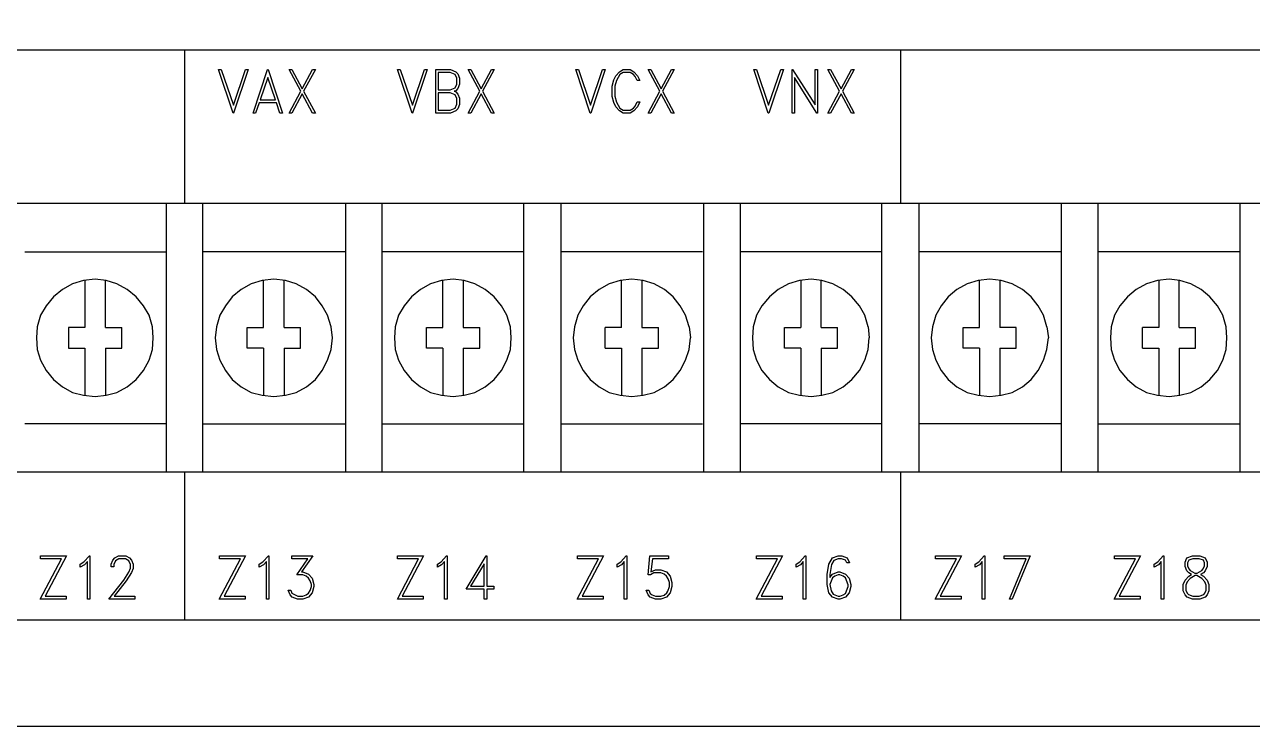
# Model space of a CAD drawing. Extents: x 3.4 to 20.6, y 5.2 to 12.5.
# Drawn here: x 8.953 to 11.954, y 5.517 to 7.232 of the extents above; entities that cross this region are included whole.
import ezdxf

# ---------------------------------------------------------------- set-up
doc = ezdxf.new("R2010")
doc.units = 0
doc.header["$MEASUREMENT"] = 0
doc.layers.get('0').update_dxf_attribs({"linetype": 'CONTINUOUS'})

msp = doc.modelspace()

# ---------------------------------------------------------------- linework, layer by layer
for points in [[(20.5633, 5.5167), (3.435, 5.5167), (3.415, 5.5183), (3.3983, 5.5283), (3.385, 5.5417), (3.3767, 5.5583), (3.375, 5.5767), (3.375, 12.4217)], [(12.045, 7.1695), (11.8907, 7.1695), (11.7347, 7.1695), (11.5772, 7.1695), (11.4183, 7.1695), (11.2581, 7.1695), (11.0968, 7.1695), (10.9344, 7.1695), (10.7712, 7.1695), (10.4426, 7.1695), (10.112, 7.1695), (9.7804, 7.1695), (9.4488, 7.1695), (9.1182, 7.1695), (8.7896, 7.1695)], [(9.3434, 7.1695), (9.3434, 6.795)], [(11.0934, 7.1695), (11.0934, 6.795)], [(9.499, 7.1223), (9.4635, 7.0162), (9.4622, 7.0162), (9.4268, 7.1223), (9.4332, 7.1223), (9.4629, 7.0353), (9.4926, 7.1223), (9.499, 7.1223)], [(9.5831, 7.0162), (9.5767, 7.0162), (9.5682, 7.0409), (9.5259, 7.0409), (9.5174, 7.0162), (9.511, 7.0162), (9.5464, 7.1223), (9.5477, 7.1223), (9.5831, 7.0162)], [(9.6633, 7.0162), (9.6567, 7.0162), (9.6312, 7.0631), (9.6058, 7.0162), (9.5992, 7.0162), (9.6279, 7.0692), (9.5992, 7.1223), (9.6058, 7.1223), (9.6312, 7.0754), (9.6567, 7.1223), (9.6633, 7.1223), (9.6345, 7.0693), (9.6633, 7.0162)], [(9.9365, 7.1223), (9.901, 7.0162), (9.8997, 7.0162), (9.8643, 7.1223), (9.8707, 7.1223), (9.9004, 7.0353), (9.9301, 7.1223), (9.9365, 7.1223)], [(10.0158, 7.0369), (10.0114, 7.0266), (10.0067, 7.0213), (9.9934, 7.0162), (9.9576, 7.0162), (9.9576, 7.1223), (9.9934, 7.1223), (10.0067, 7.1172), (10.0114, 7.112), (10.0158, 7.1017), (10.0158, 7.0863), (10.0114, 7.076), (10.0067, 7.0708), (10.0028, 7.0693), (10.0067, 7.0678), (10.0114, 7.0626), (10.0158, 7.0522), (10.0158, 7.0369)], [(10.0095, 7.0869), (10.0095, 7.1011), (10.0054, 7.1103), (9.9931, 7.1151), (9.9639, 7.1151), (9.9639, 7.0729), (9.9931, 7.0729), (10.0054, 7.0777), (10.0095, 7.0869)], [(10.1008, 7.0162), (10.0942, 7.0162), (10.0687, 7.0631), (10.0433, 7.0162), (10.0367, 7.0162), (10.0654, 7.0692), (10.0367, 7.1223), (10.0433, 7.1223), (10.0687, 7.0754), (10.0942, 7.1223), (10.1008, 7.1223), (10.072, 7.0693), (10.1008, 7.0162)], [(10.3719, 7.1223), (10.3365, 7.0162), (10.3351, 7.0162), (10.2997, 7.1223), (10.3062, 7.1223), (10.3358, 7.0353), (10.3655, 7.1223), (10.3719, 7.1223)], [(10.4562, 7.0432), (10.4511, 7.0315), (10.4422, 7.0213), (10.4332, 7.0162), (10.4154, 7.0162), (10.4064, 7.0213), (10.3975, 7.0315), (10.3932, 7.0417), (10.3887, 7.0568), (10.3887, 7.0818), (10.3932, 7.0969), (10.3975, 7.1071), (10.4064, 7.1172), (10.4154, 7.1223), (10.4332, 7.1223), (10.4422, 7.1172), (10.4511, 7.1071), (10.4562, 7.0953), (10.4497, 7.0953), (10.4451, 7.1056), (10.441, 7.1103), (10.4327, 7.1151), (10.4159, 7.1151), (10.4076, 7.1104), (10.3992, 7.0959), (10.395, 7.0815), (10.395, 7.0571), (10.3992, 7.0426), (10.4076, 7.0281), (10.4159, 7.0234), (10.4327, 7.0234), (10.441, 7.0282), (10.4451, 7.0329), (10.4497, 7.0432), (10.4562, 7.0432)], [(10.5405, 7.0162), (10.5339, 7.0162), (10.5085, 7.0631), (10.483, 7.0162), (10.4765, 7.0162), (10.5052, 7.0692), (10.4765, 7.1223), (10.483, 7.1223), (10.5085, 7.0754), (10.5339, 7.1223), (10.5405, 7.1223), (10.5118, 7.0693), (10.5405, 7.0162)], [(10.8073, 7.1223), (10.7719, 7.0162), (10.7705, 7.0162), (10.7351, 7.1223), (10.7416, 7.1223), (10.7712, 7.0353), (10.8009, 7.1223), (10.8073, 7.1223)], [(10.891, 7.0162), (10.8895, 7.0162), (10.8347, 7.1028), (10.8347, 7.0162), (10.8285, 7.0162), (10.8285, 7.1223), (10.8299, 7.1223), (10.8847, 7.0358), (10.8847, 7.1223), (10.891, 7.1223), (10.891, 7.0162)], [(10.9803, 7.0162), (10.9737, 7.0162), (10.9482, 7.0631), (10.9228, 7.0162), (10.9163, 7.0162), (10.9449, 7.0692), (10.9163, 7.1223), (10.9228, 7.1223), (10.9482, 7.0754), (10.9737, 7.1223), (10.9803, 7.1223), (10.9516, 7.0693), (10.9803, 7.0162)], [(9.5658, 7.0481), (9.547, 7.1032), (9.5283, 7.0481), (9.5658, 7.0481)], [(10.0095, 7.0374), (10.0095, 7.0517), (10.0054, 7.0609), (9.9931, 7.0657), (9.9639, 7.0657), (9.9639, 7.0234), (9.9931, 7.0234), (10.0054, 7.0282), (10.0095, 7.0374)], [(15.905, 6.1383), (15.905, 6.795), (3.655, 6.795), (3.655, 6.1383)], [(9.2983, 6.795), (9.2983, 6.1383)], [(9.3883, 6.1383), (9.3883, 6.795)], [(9.7367, 6.795), (9.7367, 6.1383)], [(9.8267, 6.1383), (9.8267, 6.795)], [(10.1733, 6.1383), (10.1733, 6.795)], [(10.2633, 6.795), (10.2633, 6.1383)], [(10.6117, 6.795), (10.6117, 6.1383)], [(10.7017, 6.795), (10.7017, 6.1383)], [(11.0483, 6.1383), (11.0483, 6.795)], [(11.1383, 6.795), (11.1383, 6.1383)], [(11.4867, 6.795), (11.4867, 6.1383)], [(11.5767, 6.1383), (11.5767, 6.795)], [(11.9233, 6.795), (11.9233, 6.1383)], [(8.9533, 6.6767), (9.2983, 6.6767)], [(9.735, 6.6767), (9.39, 6.6767)], [(10.1733, 6.6767), (9.8283, 6.6767)], [(10.61, 6.6767), (10.265, 6.6767)], [(11.0483, 6.6767), (10.7033, 6.6767)], [(11.485, 6.6767), (11.14, 6.6767)], [(11.9233, 6.6767), (11.5783, 6.6767)], [(9.2667, 6.4667), (9.265, 6.4933), (9.2567, 6.5217), (9.2433, 6.545), (9.225, 6.5667), (9.2033, 6.585), (9.1783, 6.5983), (9.1517, 6.6067), (9.125, 6.61), (9.0967, 6.6067), (9.07, 6.5983), (9.045, 6.585), (9.0233, 6.5667), (9.005, 6.545), (8.9917, 6.5217), (8.9833, 6.4933), (8.9817, 6.4667), (8.9833, 6.4383), (8.9917, 6.4117), (9.005, 6.3867), (9.0233, 6.365), (9.045, 6.3467), (9.07, 6.3333), (9.0967, 6.3267), (9.125, 6.3233), (9.1517, 6.3267), (9.1783, 6.3333), (9.2033, 6.3467), (9.225, 6.365), (9.2433, 6.3867), (9.2567, 6.4117), (9.265, 6.4383), (9.2667, 6.4667)], [(9.1, 6.6067), (9.1, 6.4917)], [(9.15, 6.4917), (9.15, 6.6067)], [(9.705, 6.4667), (9.7017, 6.4933), (9.6933, 6.5217), (9.68, 6.545), (9.6633, 6.5667), (9.6417, 6.585), (9.6167, 6.5983), (9.59, 6.6067), (9.5617, 6.61), (9.5333, 6.6067), (9.5067, 6.5983), (9.4817, 6.585), (9.46, 6.5667), (9.4433, 6.545), (9.43, 6.5217), (9.4217, 6.4933), (9.4183, 6.4667), (9.4217, 6.4383), (9.43, 6.4117), (9.4433, 6.3867), (9.46, 6.365), (9.4817, 6.3467), (9.5067, 6.3333), (9.5333, 6.3267), (9.5617, 6.3233), (9.59, 6.3267), (9.6167, 6.3333), (9.6417, 6.3467), (9.6633, 6.365), (9.68, 6.3867), (9.6933, 6.4117), (9.7017, 6.4383), (9.705, 6.4667)], [(9.5367, 6.4917), (9.5367, 6.6067)], [(9.5867, 6.4917), (9.5867, 6.6067)], [(10.1417, 6.4667), (10.14, 6.4933), (10.1317, 6.5217), (10.1183, 6.545), (10.1, 6.5667), (10.0783, 6.585), (10.0533, 6.5983), (10.0267, 6.6067), (10, 6.61), (9.9717, 6.6067), (9.945, 6.5983), (9.92, 6.585), (9.8983, 6.5667), (9.88, 6.545), (9.8667, 6.5217), (9.8583, 6.4933), (9.8567, 6.4667), (9.8583, 6.4383), (9.8667, 6.4117), (9.88, 6.3867), (9.8983, 6.365), (9.92, 6.3467), (9.945, 6.3333), (9.9717, 6.3267), (10, 6.3233), (10.0267, 6.3267), (10.0533, 6.3333), (10.0783, 6.3467), (10.1, 6.365), (10.1183, 6.3867), (10.1317, 6.4117), (10.14, 6.4383), (10.1417, 6.4667)], [(9.975, 6.4917), (9.975, 6.6067)], [(10.025, 6.6067), (10.025, 6.4917)], [(10.5767, 6.4933), (10.5683, 6.5217), (10.555, 6.545), (10.5383, 6.5667), (10.5167, 6.585), (10.4917, 6.5983), (10.465, 6.6067), (10.4367, 6.61), (10.4083, 6.6067), (10.3817, 6.5983), (10.3567, 6.585), (10.335, 6.5667), (10.3183, 6.545), (10.305, 6.5217), (10.2967, 6.4933), (10.2933, 6.4667), (10.2967, 6.4383), (10.305, 6.4117), (10.3183, 6.3867), (10.335, 6.365), (10.3567, 6.3467), (10.3817, 6.3333), (10.4083, 6.3267), (10.4367, 6.3233), (10.465, 6.3267), (10.4917, 6.3333), (10.5167, 6.3467), (10.5383, 6.365), (10.555, 6.3867), (10.5683, 6.4117), (10.5767, 6.4383), (10.58, 6.4667)], [(10.4117, 6.4917), (10.4117, 6.6067)], [(10.4617, 6.6067), (10.4617, 6.4917)], [(11.015, 6.4933), (11.0067, 6.5217), (10.9933, 6.545), (10.975, 6.5667), (10.9533, 6.585), (10.9283, 6.5983), (10.9017, 6.6067), (10.875, 6.61), (10.8467, 6.6067), (10.82, 6.5983), (10.795, 6.585), (10.7733, 6.5667), (10.755, 6.545), (10.7417, 6.5217), (10.7333, 6.4933), (10.7317, 6.4667), (10.7333, 6.4383), (10.7417, 6.4117), (10.755, 6.3867), (10.7733, 6.365), (10.795, 6.3467), (10.82, 6.3333), (10.8467, 6.3267), (10.875, 6.3233), (10.9017, 6.3267), (10.9283, 6.3333), (10.9533, 6.3467), (10.975, 6.365), (10.9933, 6.3867), (11.0067, 6.4117), (11.015, 6.4383), (11.0167, 6.4667)], [(10.85, 6.6067), (10.85, 6.4917)], [(10.9, 6.4917), (10.9, 6.6067)], [(11.4517, 6.4933), (11.4433, 6.5217), (11.43, 6.545), (11.4133, 6.5667), (11.3917, 6.585), (11.3667, 6.5983), (11.34, 6.6067), (11.3117, 6.61), (11.2833, 6.6067), (11.2567, 6.5983), (11.2317, 6.585), (11.21, 6.5667), (11.1933, 6.545), (11.18, 6.5217), (11.1717, 6.4933), (11.1683, 6.4667), (11.1717, 6.4383), (11.18, 6.4117), (11.1933, 6.3867), (11.21, 6.365), (11.2317, 6.3467), (11.2567, 6.3333), (11.2833, 6.3267), (11.3117, 6.3233), (11.34, 6.3267), (11.3667, 6.3333), (11.3917, 6.3467), (11.4133, 6.365), (11.43, 6.3867), (11.4433, 6.4117), (11.4517, 6.4383), (11.455, 6.4667)], [(11.2867, 6.4917), (11.2867, 6.6067)], [(11.3367, 6.6067), (11.3367, 6.4917)], [(11.8917, 6.4667), (11.89, 6.4933), (11.8817, 6.5217), (11.8683, 6.545), (11.85, 6.5667), (11.8283, 6.585), (11.8033, 6.5983), (11.7767, 6.6067), (11.75, 6.61), (11.7217, 6.6067), (11.695, 6.5983), (11.67, 6.585), (11.6483, 6.5667), (11.63, 6.545), (11.6167, 6.5217), (11.6083, 6.4933), (11.6067, 6.4667), (11.6083, 6.4383), (11.6167, 6.4117), (11.63, 6.3867), (11.6483, 6.365), (11.67, 6.3467), (11.695, 6.3333), (11.7217, 6.3267), (11.75, 6.3233), (11.7767, 6.3267), (11.8033, 6.3333), (11.8283, 6.3467), (11.85, 6.365), (11.8683, 6.3867), (11.8817, 6.4117), (11.89, 6.4383), (11.8917, 6.4667)], [(11.725, 6.6067), (11.725, 6.4917)], [(11.775, 6.4917), (11.775, 6.6067)], [(9.1, 6.4917), (9.06, 6.4917)], [(9.06, 6.4917), (9.06, 6.4417)], [(9.15, 6.4417), (9.19, 6.4417), (9.19, 6.4917)], [(9.15, 6.4917), (9.19, 6.4917)], [(9.4967, 6.4417), (9.4967, 6.4917)], [(9.4967, 6.4917), (9.5367, 6.4917)], [(9.5867, 6.4417), (9.6267, 6.4417), (9.6267, 6.4917)], [(9.5867, 6.4917), (9.6267, 6.4917)], [(9.935, 6.4417), (9.935, 6.4917)], [(9.935, 6.4917), (9.975, 6.4917)], [(10.025, 6.4417), (10.065, 6.4417), (10.065, 6.4917)], [(10.025, 6.4917), (10.065, 6.4917)], [(10.3717, 6.4417), (10.3717, 6.4917)], [(10.4117, 6.4917), (10.3717, 6.4917)], [(10.4617, 6.4417), (10.5017, 6.4417), (10.5017, 6.4917)], [(10.4617, 6.4917), (10.5017, 6.4917)], [(10.5767, 6.4933), (10.58, 6.4667)], [(10.81, 6.4417), (10.81, 6.4917)], [(10.81, 6.4917), (10.85, 6.4917)], [(10.9, 6.4417), (10.94, 6.4417), (10.94, 6.4917)], [(10.9, 6.4917), (10.94, 6.4917)], [(11.015, 6.4933), (11.0167, 6.4667)], [(11.2467, 6.4417), (11.2467, 6.4917)], [(11.2467, 6.4917), (11.2867, 6.4917)], [(11.3767, 6.4917), (11.3367, 6.4917)], [(11.3767, 6.4417), (11.3767, 6.4917)], [(11.4517, 6.4933), (11.455, 6.4667)], [(11.685, 6.4417), (11.685, 6.4917)], [(11.725, 6.4917), (11.685, 6.4917)], [(11.775, 6.4417), (11.815, 6.4417), (11.815, 6.4917)], [(11.775, 6.4917), (11.815, 6.4917)], [(9.06, 6.4417), (9.1, 6.4417)], [(9.1, 6.4417), (9.1, 6.325)], [(9.15, 6.4417), (9.15, 6.325)], [(9.5367, 6.4417), (9.4967, 6.4417)], [(9.5367, 6.4417), (9.5367, 6.325)], [(9.5867, 6.4417), (9.5867, 6.325)], [(9.975, 6.4417), (9.935, 6.4417)], [(9.975, 6.4417), (9.975, 6.325)], [(10.025, 6.4417), (10.025, 6.325)], [(10.3717, 6.4417), (10.4117, 6.4417), (10.4117, 6.325)], [(10.4617, 6.4417), (10.4617, 6.325)], [(10.85, 6.4417), (10.81, 6.4417)], [(10.85, 6.4417), (10.85, 6.325)], [(10.9, 6.4417), (10.9, 6.325)], [(11.2867, 6.4417), (11.2467, 6.4417)], [(11.2867, 6.4417), (11.2867, 6.325)], [(11.3367, 6.4417), (11.3367, 6.325)], [(11.3367, 6.4417), (11.3767, 6.4417)], [(11.685, 6.4417), (11.725, 6.4417), (11.725, 6.325)], [(11.775, 6.4417), (11.775, 6.325)], [(9.2983, 6.2567), (8.9533, 6.2567)], [(9.39, 6.2567), (9.735, 6.2567)], [(9.8283, 6.2567), (10.1733, 6.2567)], [(10.265, 6.2567), (10.61, 6.2567)], [(11.0483, 6.2567), (10.7033, 6.2567)], [(11.485, 6.2567), (11.14, 6.2567)], [(11.5783, 6.2567), (11.9233, 6.2567)], [(15.905, 6.1383), (3.655, 6.1383)], [(9.3434, 6.1383), (9.3434, 5.7769)], [(11.0934, 6.1383), (11.0934, 5.7769)], [(9.055, 5.9338), (9.0029, 5.8349), (9.0541, 5.8349), (9.0541, 5.8277), (8.9909, 5.8277), (9.0427, 5.9266), (8.9915, 5.9266), (8.9915, 5.9338), (9.055, 5.9338)], [(9.1123, 5.8277), (9.106, 5.8277), (9.106, 5.9201), (9.0989, 5.9119), (9.0887, 5.9061), (9.0887, 5.9136), (9.0977, 5.9188), (9.1109, 5.9338), (9.1123, 5.9338), (9.1123, 5.8277)], [(9.2224, 5.8277), (9.1587, 5.8277), (9.1948, 5.8741), (9.2076, 5.8937), (9.2118, 5.9033), (9.2118, 5.9126), (9.2077, 5.9219), (9.1995, 5.9266), (9.1828, 5.9266), (9.1746, 5.9219), (9.1705, 5.9126), (9.1705, 5.9068), (9.1642, 5.9068), (9.1642, 5.9132), (9.1686, 5.9235), (9.1732, 5.9287), (9.1823, 5.9338), (9.2001, 5.9338), (9.2091, 5.9287), (9.2137, 5.9235), (9.2181, 5.9132), (9.2181, 5.9027), (9.2137, 5.8926), (9.2006, 5.8726), (9.1718, 5.8349), (9.2224, 5.8349), (9.2224, 5.8277)], [(9.4925, 5.9338), (9.4404, 5.8349), (9.4916, 5.8349), (9.4916, 5.8277), (9.4284, 5.8277), (9.4802, 5.9266), (9.429, 5.9266), (9.429, 5.9338), (9.4925, 5.9338)], [(9.5498, 5.8277), (9.5435, 5.8277), (9.5435, 5.9201), (9.5364, 5.9119), (9.5262, 5.9061), (9.5262, 5.9136), (9.5352, 5.9188), (9.5484, 5.9338), (9.5498, 5.9338), (9.5498, 5.8277)], [(9.6599, 5.8584), (9.6555, 5.8431), (9.6464, 5.8328), (9.6331, 5.8277), (9.6199, 5.8277), (9.6066, 5.8328), (9.6018, 5.8381), (9.5968, 5.8497), (9.6033, 5.8497), (9.6062, 5.8428), (9.6203, 5.8349), (9.6329, 5.8349), (9.6411, 5.8382), (9.6469, 5.8426), (9.6508, 5.8492), (9.6536, 5.8587), (9.6536, 5.8633), (9.6508, 5.8728), (9.6469, 5.8795), (9.6411, 5.8838), (9.6329, 5.887), (9.618, 5.887), (9.6448, 5.9266), (9.606, 5.9266), (9.606, 5.9338), (9.6569, 5.9338), (9.6298, 5.8943), (9.6331, 5.8943), (9.6464, 5.8892), (9.6555, 5.8788), (9.6599, 5.8636), (9.6599, 5.8584)], [(9.9279, 5.9338), (9.8758, 5.8349), (9.927, 5.8349), (9.927, 5.8277), (9.8639, 5.8277), (9.9156, 5.9266), (9.8645, 5.9266), (9.8645, 5.9338), (9.9279, 5.9338)], [(9.9852, 5.8277), (9.9789, 5.8277), (9.9789, 5.9201), (9.9719, 5.9119), (9.9616, 5.9061), (9.9616, 5.9136), (9.9706, 5.9188), (9.9839, 5.9338), (9.9852, 5.9338), (9.9852, 5.8277)], [(10.0997, 5.8524), (10.0823, 5.8524), (10.0823, 5.8277), (10.0761, 5.8277), (10.0761, 5.8524), (10.0317, 5.8524), (10.0808, 5.9338), (10.0823, 5.9338), (10.0823, 5.8596), (10.0997, 5.8596), (10.0997, 5.8524)], [(10.0761, 5.8596), (10.0761, 5.9141), (10.0429, 5.8596), (10.0761, 5.8596)], [(10.3675, 5.9338), (10.3154, 5.8349), (10.3666, 5.8349), (10.3666, 5.8277), (10.3034, 5.8277), (10.3552, 5.9266), (10.304, 5.9266), (10.304, 5.9338), (10.3675, 5.9338)], [(10.4248, 5.8277), (10.4185, 5.8277), (10.4185, 5.9201), (10.4114, 5.9119), (10.4012, 5.9061), (10.4012, 5.9136), (10.4102, 5.9188), (10.4234, 5.9338), (10.4248, 5.9338), (10.4248, 5.8277)], [(10.5349, 5.8584), (10.5305, 5.8431), (10.5214, 5.8328), (10.5081, 5.8277), (10.4949, 5.8277), (10.4816, 5.8328), (10.4768, 5.8381), (10.4718, 5.8497), (10.4783, 5.8497), (10.4817, 5.842), (10.4869, 5.8382), (10.4951, 5.8349), (10.5079, 5.8349), (10.5158, 5.8379), (10.5224, 5.8432), (10.5249, 5.8475), (10.5286, 5.8587), (10.5286, 5.8683), (10.5258, 5.8777), (10.5219, 5.8844), (10.5161, 5.8888), (10.5079, 5.892), (10.4909, 5.892), (10.4823, 5.887), (10.4766, 5.887), (10.4811, 5.9338), (10.5263, 5.9338), (10.5263, 5.9266), (10.4872, 5.9266), (10.4832, 5.8948), (10.4949, 5.8992), (10.5081, 5.8992), (10.5214, 5.8942), (10.5305, 5.8838), (10.5349, 5.8686), (10.5349, 5.8584)], [(10.805, 5.9338), (10.7529, 5.8349), (10.8041, 5.8349), (10.8041, 5.8277), (10.7409, 5.8277), (10.7927, 5.9266), (10.7415, 5.9266), (10.7415, 5.9338), (10.805, 5.9338)], [(10.8623, 5.8277), (10.856, 5.8277), (10.856, 5.9201), (10.8489, 5.9119), (10.8387, 5.9061), (10.8387, 5.9136), (10.8477, 5.9188), (10.8609, 5.9338), (10.8623, 5.9338), (10.8623, 5.8277)], [(10.9724, 5.8584), (10.968, 5.8431), (10.9589, 5.8328), (10.9456, 5.8277), (10.941, 5.8277), (10.9277, 5.8328), (10.9186, 5.8431), (10.9142, 5.8633), (10.9142, 5.8883), (10.9185, 5.9133), (10.9276, 5.9287), (10.941, 5.9338), (10.95, 5.9338), (10.9635, 5.9287), (10.9687, 5.9167), (10.9621, 5.9167), (10.9594, 5.9228), (10.9496, 5.9266), (10.9413, 5.9266), (10.9306, 5.9225), (10.9248, 5.9125), (10.9205, 5.888), (10.9205, 5.881), (10.9277, 5.8892), (10.941, 5.8943), (10.9456, 5.8943), (10.9589, 5.8892), (10.968, 5.8788), (10.9724, 5.8636), (10.9724, 5.8584)], [(11.2425, 5.9338), (11.1904, 5.8349), (11.2416, 5.8349), (11.2416, 5.8277), (11.1784, 5.8277), (11.2302, 5.9266), (11.179, 5.9266), (11.179, 5.9338), (11.2425, 5.9338)], [(11.2998, 5.8277), (11.2935, 5.8277), (11.2935, 5.9201), (11.2864, 5.9119), (11.2762, 5.9061), (11.2762, 5.9136), (11.2852, 5.9188), (11.2984, 5.9338), (11.2998, 5.9338), (11.2998, 5.8277)], [(11.4113, 5.9338), (11.4098, 5.9319), (11.3663, 5.8277), (11.3597, 5.8277), (11.401, 5.9266), (11.3474, 5.9266), (11.3474, 5.9338), (11.4113, 5.9338)], [(11.68, 5.9338), (11.6279, 5.8349), (11.6791, 5.8349), (11.6791, 5.8277), (11.6159, 5.8277), (11.6677, 5.9266), (11.6165, 5.9266), (11.6165, 5.9338), (11.68, 5.9338)], [(11.7373, 5.8277), (11.731, 5.8277), (11.731, 5.9201), (11.7239, 5.9119), (11.7137, 5.9061), (11.7137, 5.9136), (11.7227, 5.9188), (11.7359, 5.9338), (11.7373, 5.9338), (11.7373, 5.8277)], [(11.8474, 5.8483), (11.843, 5.8381), (11.8383, 5.8328), (11.825, 5.8277), (11.8074, 5.8277), (11.7941, 5.8328), (11.7893, 5.8381), (11.7849, 5.8483), (11.7849, 5.8637), (11.7893, 5.8741), (11.7982, 5.8842), (11.8053, 5.8882), (11.7982, 5.8921), (11.7936, 5.8974), (11.7892, 5.9077), (11.7892, 5.9181), (11.7937, 5.9287), (11.8074, 5.9338), (11.825, 5.9338), (11.8385, 5.9287), (11.8431, 5.9181), (11.8431, 5.9077), (11.8387, 5.8974), (11.8341, 5.8921), (11.827, 5.8882), (11.8341, 5.8842), (11.843, 5.8741), (11.8474, 5.8637), (11.8474, 5.8483)], [(11.8368, 5.9094), (11.8368, 5.9164), (11.8341, 5.9228), (11.8239, 5.9266), (11.8084, 5.9266), (11.7982, 5.9228), (11.7955, 5.9164), (11.7955, 5.9094), (11.7988, 5.9016), (11.802, 5.8981), (11.8135, 5.8916), (11.8187, 5.8916), (11.8304, 5.8981), (11.8335, 5.9016), (11.8368, 5.9094)], [(10.9661, 5.8588), (10.9661, 5.8632), (10.9588, 5.88), (10.9536, 5.8838), (10.9454, 5.887), (10.9413, 5.887), (10.933, 5.8838), (10.9278, 5.88), (10.9205, 5.8633), (10.9238, 5.8481), (10.9288, 5.8397), (10.9413, 5.8349), (10.9454, 5.8349), (10.9536, 5.8382), (10.9588, 5.842), (10.9661, 5.8588)], [(11.8411, 5.8501), (11.8411, 5.8621), (11.8378, 5.8698), (11.8304, 5.8783), (11.818, 5.8853), (11.8143, 5.8853), (11.802, 5.8783), (11.7945, 5.8698), (11.7912, 5.8621), (11.7912, 5.8501), (11.7945, 5.8423), (11.7974, 5.8392), (11.8084, 5.8349), (11.8239, 5.8349), (11.8349, 5.8392), (11.8378, 5.8423), (11.8411, 5.8501)], [(8.7896, 5.7769), (9.1182, 5.7769), (9.4488, 5.7769), (9.7804, 5.7769), (10.112, 5.7769), (10.4426, 5.7769), (10.7712, 5.7769), (10.9344, 5.7769), (11.0968, 5.7769), (11.2581, 5.7769), (11.4183, 5.7769), (11.5772, 5.7769), (11.7347, 5.7769), (11.8907, 5.7769), (12.045, 5.7769)]]:
    msp.add_lwpolyline(points)

doc.saveas('drawing.dxf')
